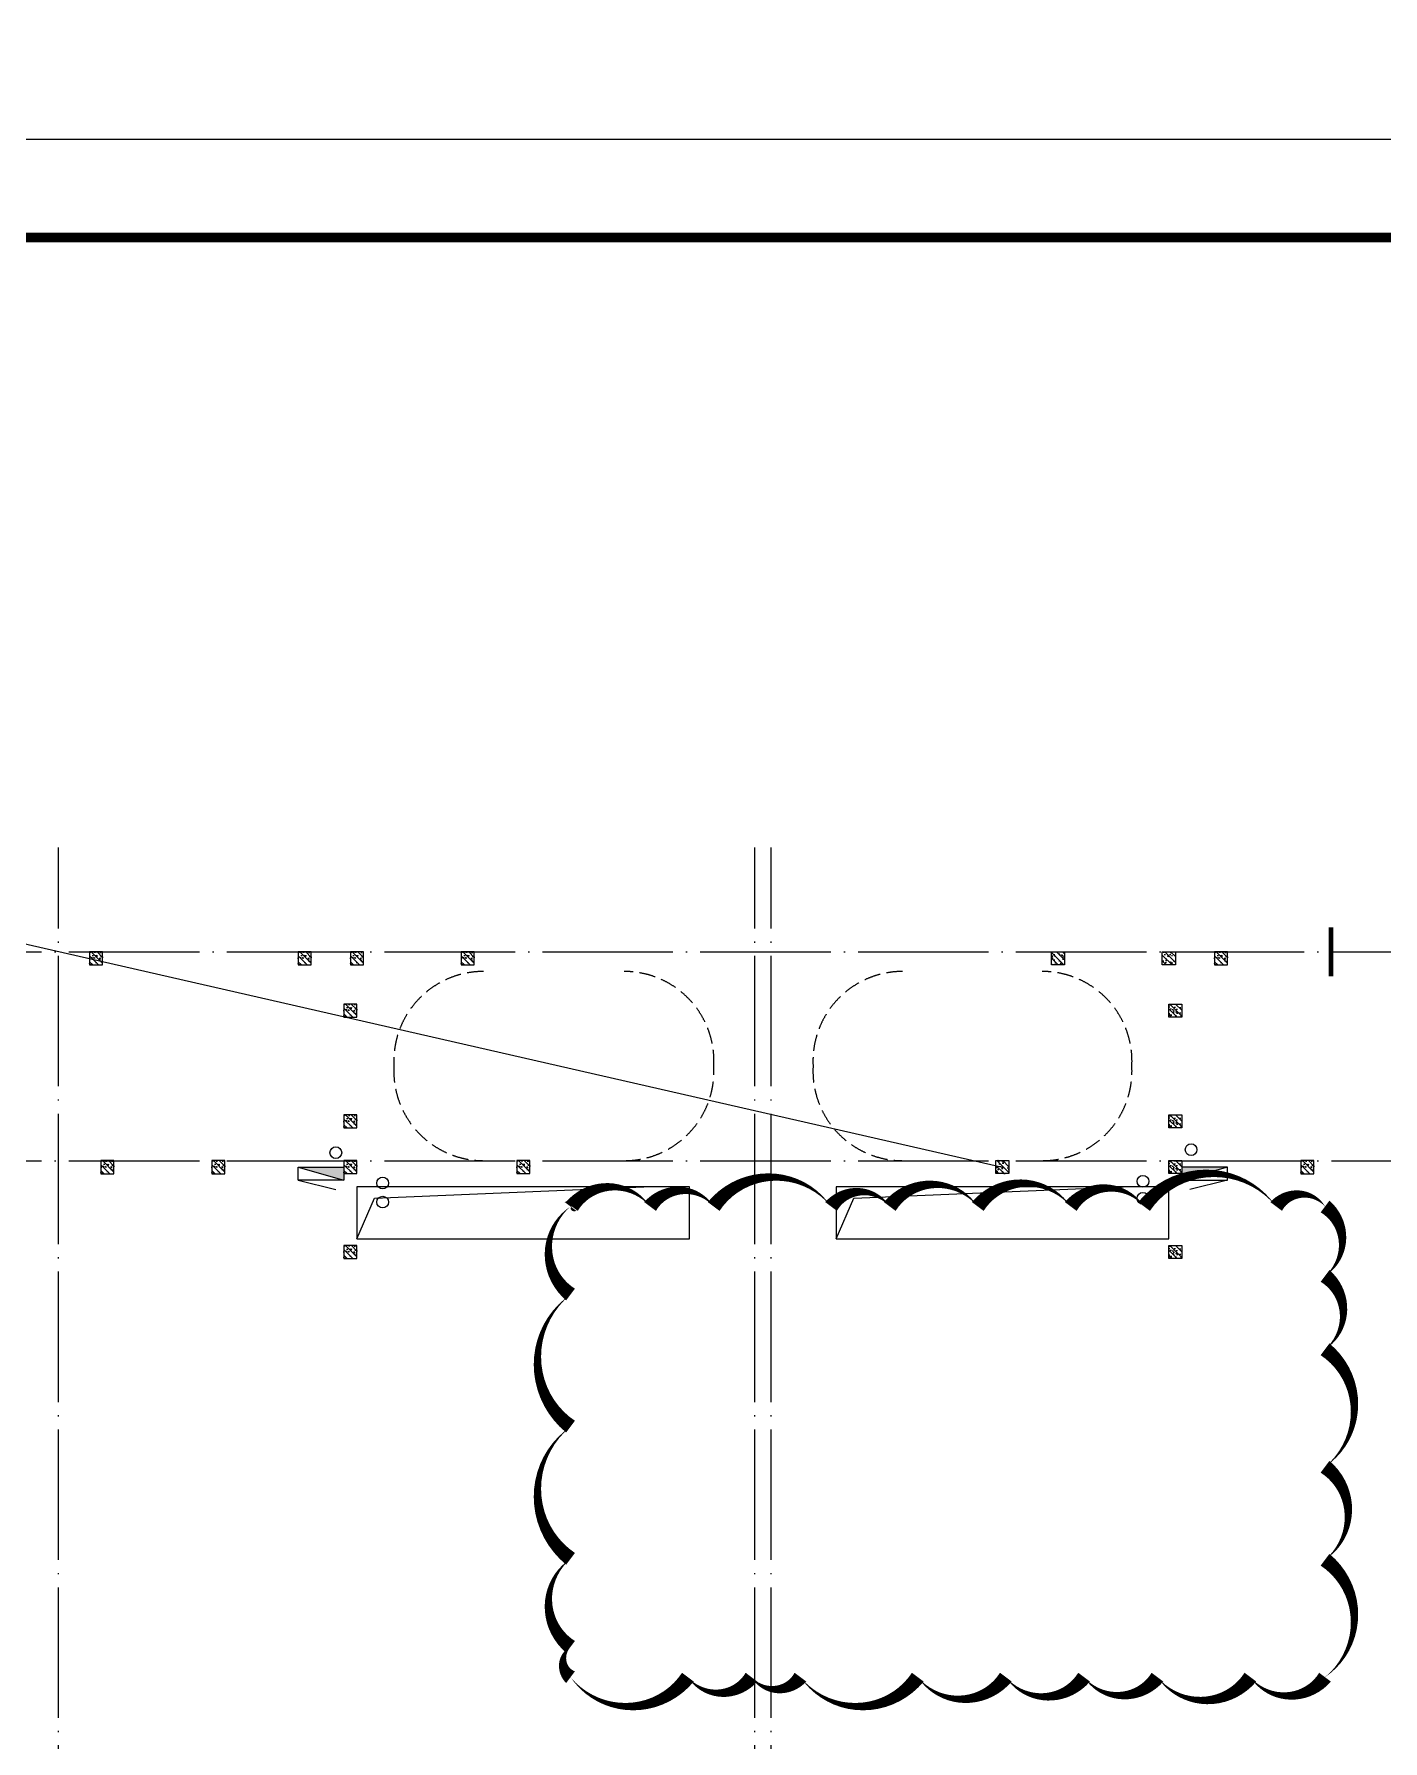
# Model space of a CAD drawing. Extents: x 6843040 to 15500510, y -6507076 to -4940511.
# Drawn here: x 8927249 to 8947931, y -5499395 to -5473236 of the extents above; entities that cross this region are included whole.
import ezdxf

# ---------------------------------------------------------------- set-up
doc = ezdxf.new("R2010")
doc.units = 0
doc.header["$LTSCALE"] = 1000
doc.header["$MEASUREMENT"] = 0
doc.linetypes.add('DASH', pattern=[0.35, 0.25, -0.1])
doc.linetypes.add('DOTE', pattern=[2.42, 2, -0.2, 0.02, -0.2])
for name, color, linetype in [('COLUMN', 10, 'Continuous'), ('DIM_IDEN', 3, 'Continuous'), ('DOTE', 8, 'DOTE'), ('E_LINE_4', 5, 'Continuous'), ('E_LINE_6', 11, 'Continuous'), ('EQUIP_消火栓', 7, 'Continuous'), ('FLOOR', 9, 'Continuous'), ('plan-1', 40, 'Continuous'), ('PUB_HATCH', 8, 'Continuous'), ('PUB_TITLE', 4, 'Continuous'), ('VPIPE-消防', 1, 'Continuous'), ('VPIPE-雨水', 4, 'Continuous')]:
    doc.layers.add(name, color=color, linetype=linetype)
doc.layers.add('DIM_MODI', color=6, linetype='Continuous', plot=False)
pattern_1 = [(134.999998, (-1383999.98, 603845.254), (-44.194175, -44.194172), []), (140, (-1383999.98, 603845.25), (15.68804, 179.315045), [18.75, -206.25]), (85, (-1383999.98, 603845.25), (-188.048035, -34.68783), [15, -165]), (190.4514, (-1383998.67, 603860.2), (-172.35988, 144.62735), [15.93505, -175.28553]), (136.1842, (-1384049.98, 603845.25), (41.37976, 266.81026), [28.125, -309.375]), (186.6356, (-1384046.53, 603867.5), (-243.52946, 233.66568), [23.90257, -262.92825]), (81.1842, (-1384049.98, 603845.25), (-243.52964, 233.6655), [22.5, -247.5]), (111, (-1384037.48, 603870.25), (100.65473, 149.22676), [18.75, -206.25]), (56, (-1384037.48, 603870.25), (-181.28751, 60.82884), [15, -165]), (161.4514, (-1384029.1, 603882.69), (-80.63262, 210.05566), [15.93505, -175.28553]), (127.499998, (-1383999.98, 603845.254), (-83.223463, 3.039967), [0, -163, 0, -167.5, 0, -165.625]), (97.499998, (-1383999.98, 603845.25), (-98.602926, 65.767388), [0, -95.5, 0, -159.25, 0, -63.125]), (57.499998, (-1383999.98, 603789.504), (5.638722, 133.455609), [0, -62.5, 0, -195, 0, -258.75]), (47.499998, (-1383999.98, 603764.5), (-25.02624, 145.796543), [0, -81.25, 0, -129.5, 0, -183.75])]
pattern_2 = [(134.999998, (-1383999.98, 602145.254), (-44.194175, -44.194172), []), (140, (-1383999.98, 602145.25), (15.68804, 179.315045), [18.75, -206.25]), (85, (-1383999.98, 602145.25), (-188.048035, -34.68783), [15, -165]), (190.4514, (-1383998.67, 602160.2), (-172.35988, 144.62735), [15.93505, -175.28553]), (136.1842, (-1384049.98, 602145.25), (41.37976, 266.81026), [28.125, -309.375]), (186.6356, (-1384046.53, 602167.5), (-243.52946, 233.66568), [23.90257, -262.92825]), (81.1842, (-1384049.98, 602145.25), (-243.52964, 233.6655), [22.5, -247.5]), (111, (-1384037.48, 602170.25), (100.65473, 149.22676), [18.75, -206.25]), (56, (-1384037.48, 602170.25), (-181.28751, 60.82884), [15, -165]), (161.4514, (-1384029.1, 602182.69), (-80.63262, 210.05566), [15.93505, -175.28553]), (127.499998, (-1383999.98, 602145.254), (-83.223463, 3.039967), [0, -163, 0, -167.5, 0, -165.625]), (97.499998, (-1383999.98, 602145.25), (-98.602926, 65.767388), [0, -95.5, 0, -159.25, 0, -63.125]), (57.499998, (-1383999.98, 602089.504), (5.638722, 133.455609), [0, -62.5, 0, -195, 0, -258.75]), (47.499998, (-1383999.98, 602064.5), (-25.02624, 145.796543), [0, -81.25, 0, -129.5, 0, -183.75])]
pattern_3 = [(134.999998, (-1383999.98, 601445.254), (-44.194175, -44.194172), []), (140, (-1383999.98, 601445.25), (15.68804, 179.315045), [18.75, -206.25]), (85, (-1383999.98, 601445.25), (-188.048035, -34.68783), [15, -165]), (190.4514, (-1383998.67, 601460.2), (-172.35988, 144.62735), [15.93505, -175.28553]), (136.1842, (-1384049.98, 601445.25), (41.37976, 266.81026), [28.125, -309.375]), (186.6356, (-1384046.53, 601467.5), (-243.52946, 233.66568), [23.90257, -262.92825]), (81.1842, (-1384049.98, 601445.25), (-243.52964, 233.6655), [22.5, -247.5]), (111, (-1384037.48, 601470.25), (100.65473, 149.22676), [18.75, -206.25]), (56, (-1384037.48, 601470.25), (-181.28751, 60.82884), [15, -165]), (161.4514, (-1384029.1, 601482.69), (-80.63262, 210.05566), [15.93505, -175.28553]), (127.499998, (-1383999.98, 601445.254), (-83.223463, 3.039967), [0, -163, 0, -167.5, 0, -165.625]), (97.499998, (-1383999.98, 601445.25), (-98.602926, 65.767388), [0, -95.5, 0, -159.25, 0, -63.125]), (57.499998, (-1383999.98, 601389.504), (5.638722, 133.455609), [0, -62.5, 0, -195, 0, -258.75]), (47.499998, (-1383999.98, 601364.5), (-25.02624, 145.796543), [0, -81.25, 0, -129.5, 0, -183.75])]
pattern_4 = [(134.999998, (-1381348.32, 601445.254), (-44.194175, -44.194172), []), (140, (-1381348.32, 601445.25), (15.68804, 179.315045), [18.75, -206.25]), (85, (-1381348.32, 601445.25), (-188.048035, -34.68783), [15, -165]), (190.4514, (-1381347.01, 601460.2), (-172.35988, 144.62735), [15.93505, -175.28553]), (136.1842, (-1381398.32, 601445.25), (41.37976, 266.81026), [28.125, -309.375]), (186.6356, (-1381394.87, 601467.5), (-243.52946, 233.66568), [23.90257, -262.92825]), (81.1842, (-1381398.32, 601445.25), (-243.52964, 233.6655), [22.5, -247.5]), (111, (-1381385.82, 601470.25), (100.65473, 149.22676), [18.75, -206.25]), (56, (-1381385.82, 601470.25), (-181.28751, 60.82884), [15, -165]), (161.4514, (-1381377.43, 601482.69), (-80.63262, 210.05566), [15.93505, -175.28553]), (127.499998, (-1381348.32, 601445.254), (-83.223463, 3.039967), [0, -163, 0, -167.5, 0, -165.625]), (97.499998, (-1381348.32, 601445.25), (-98.602926, 65.767388), [0, -95.5, 0, -159.25, 0, -63.125]), (57.499998, (-1381348.32, 601389.504), (5.638722, 133.455609), [0, -62.5, 0, -195, 0, -258.75]), (47.499998, (-1381348.32, 601364.5), (-25.02624, 145.796543), [0, -81.25, 0, -129.5, 0, -183.75])]
pattern_5 = [(134.999998, (-1383900.31, 604645.254), (-44.194175, -44.194172), []), (140, (-1383900.31, 604645.25), (15.68804, 179.315045), [18.75, -206.25]), (85, (-1383900.31, 604645.25), (-188.048035, -34.68783), [15, -165]), (190.4514, (-1383899, 604660.2), (-172.35988, 144.62735), [15.93505, -175.28553]), (136.1842, (-1383950.31, 604645.25), (41.37976, 266.81026), [28.125, -309.375]), (186.6356, (-1383946.86, 604667.5), (-243.52946, 233.66568), [23.90257, -262.92825]), (81.1842, (-1383950.3, 604645.25), (-243.52964, 233.6655), [22.5, -247.5]), (111, (-1383937.81, 604670.25), (100.65473, 149.22676), [18.75, -206.25]), (56, (-1383937.81, 604670.25), (-181.28751, 60.82884), [15, -165]), (161.4514, (-1383929.43, 604682.69), (-80.63262, 210.05566), [15.93505, -175.28553]), (127.499998, (-1383900.31, 604645.254), (-83.223463, 3.039967), [0, -163, 0, -167.5, 0, -165.625]), (97.499998, (-1383900.31, 604645.25), (-98.602926, 65.767388), [0, -95.5, 0, -159.25, 0, -63.125]), (57.499998, (-1383900.31, 604589.504), (5.638722, 133.455609), [0, -62.5, 0, -195, 0, -258.75]), (47.499998, (-1383900.31, 604564.5), (-25.02624, 145.796543), [0, -81.25, 0, -129.5, 0, -183.75])]
pattern_6 = [(134.999998, (-1382200.31, 604645.254), (-44.194175, -44.194172), []), (140, (-1382200.31, 604645.25), (15.68804, 179.315045), [18.75, -206.25]), (85, (-1382200.3, 604645.25), (-188.048035, -34.68783), [15, -165]), (190.4514, (-1382199, 604660.2), (-172.35988, 144.62735), [15.93505, -175.28553]), (136.1842, (-1382250.3, 604645.25), (41.37976, 266.81026), [28.125, -309.375]), (186.6356, (-1382246.86, 604667.5), (-243.52946, 233.66568), [23.90257, -262.92825]), (81.1842, (-1382250.3, 604645.25), (-243.52964, 233.6655), [22.5, -247.5]), (111, (-1382237.81, 604670.25), (100.65473, 149.22676), [18.75, -206.25]), (56, (-1382237.8, 604670.25), (-181.28751, 60.82884), [15, -165]), (161.4514, (-1382229.42, 604682.69), (-80.63262, 210.05566), [15.93505, -175.28553]), (127.499998, (-1382200.31, 604645.254), (-83.223463, 3.039967), [0, -163, 0, -167.5, 0, -165.625]), (97.499998, (-1382200.31, 604645.25), (-98.602926, 65.767388), [0, -95.5, 0, -159.25, 0, -63.125]), (57.499998, (-1382200.31, 604589.504), (5.638722, 133.455609), [0, -62.5, 0, -195, 0, -258.75]), (47.499998, (-1382200.31, 604564.5), (-25.02624, 145.796543), [0, -81.25, 0, -129.5, 0, -183.75])]

# ---------------------------------------------------------------- blocks, each defined once
blk = doc.blocks.new('二层墙剖切符号')
at = {"layer": 'DIM_IDEN', "const_width": 75}
blk.add_lwpolyline([(7722709, -5487675), (7722709, -5486925)], dxfattribs=at)
blk = doc.blocks.new('6层构造柱0911')
at = {"layer": 'PUB_HATCH'}
h = blk.add_hatch(dxfattribs=at)
h.set_pattern_fill('钢筋混凝土', color=256, scale=25, angle=90, style=0)
h.set_pattern_definition([(134.999998, (-1387900.3, 604644.775), (-44.194175, -44.194172), []), (140, (-1387900.3, 604644.78), (15.68804, 179.315045), [18.75, -206.25]), (85, (-1387900.3, 604644.78), (-188.048035, -34.68783), [15, -165]), (190.4514, (-1387899, 604659.72), (-172.35988, 144.62735), [15.93505, -175.28553]), (136.1842, (-1387950.3, 604644.78), (41.37976, 266.81026), [28.125, -309.375]), (186.6356, (-1387946.85, 604667), (-243.52946, 233.66568), [23.90257, -262.92825]), (81.1842, (-1387950.3, 604644.78), (-243.52964, 233.6655), [22.5, -247.5]), (111, (-1387937.8, 604669.78), (100.65473, 149.22676), [18.75, -206.25]), (56, (-1387937.8, 604669.78), (-181.28751, 60.82884), [15, -165]), (161.4514, (-1387929.41, 604682.21), (-80.63262, 210.05566), [15.93505, -175.28553]), (127.499998, (-1387900.3, 604644.775), (-83.223463, 3.039967), [0, -163, 0, -167.5, 0, -165.625]), (97.499998, (-1387900.3, 604644.775), (-98.602926, 65.767388), [0, -95.5, 0, -159.25, 0, -63.125]), (57.499998, (-1387900.3, 604589.025), (5.638722, 133.455609), [0, -62.5, 0, -195, 0, -258.75]), (47.499998, (-1387900.3, 604564.03), (-25.02624, 145.796543), [0, -81.25, 0, -129.5, 0, -183.75])])
edge = h.paths.add_edge_path()
edge.add_line((-1081484, 872126), (-1081684, 872126))
edge.add_line((-1081484, 872126), (-1081484, 872326))
edge.add_line((-1081484, 872326), (-1081684, 872326))
edge.add_line((-1081684, 872326), (-1081684, 872126))
h = blk.add_hatch(dxfattribs=at)
h.set_pattern_fill('钢筋混凝土', color=256, scale=25, angle=90, style=0)
h.set_pattern_definition([(134.999998, (-1384700.3, 604644.775), (-44.194175, -44.194172), []), (140, (-1384700.3, 604644.78), (15.68804, 179.315045), [18.75, -206.25]), (85, (-1384700.3, 604644.78), (-188.048035, -34.68783), [15, -165]), (190.4514, (-1384699, 604659.72), (-172.35988, 144.62735), [15.93505, -175.28553]), (136.1842, (-1384750.3, 604644.78), (41.37976, 266.81026), [28.125, -309.375]), (186.6356, (-1384746.85, 604667), (-243.52946, 233.66568), [23.90257, -262.92825]), (81.1842, (-1384750.3, 604644.78), (-243.52964, 233.6655), [22.5, -247.5]), (111, (-1384737.8, 604669.78), (100.65473, 149.22676), [18.75, -206.25]), (56, (-1384737.8, 604669.78), (-181.28751, 60.82884), [15, -165]), (161.4514, (-1384729.41, 604682.21), (-80.63262, 210.05566), [15.93505, -175.28553]), (127.499998, (-1384700.3, 604644.775), (-83.223463, 3.039967), [0, -163, 0, -167.5, 0, -165.625]), (97.499998, (-1384700.3, 604644.775), (-98.602926, 65.767388), [0, -95.5, 0, -159.25, 0, -63.125]), (57.499998, (-1384700.3, 604589.025), (5.638722, 133.455609), [0, -62.5, 0, -195, 0, -258.75]), (47.499998, (-1384700.3, 604564.03), (-25.02624, 145.796543), [0, -81.25, 0, -129.5, 0, -183.75])])
edge = h.paths.add_edge_path()
edge.add_line((-1078284, 872126), (-1078484, 872126))
edge.add_line((-1078284, 872126), (-1078284, 872326))
edge.add_line((-1078284, 872326), (-1078484, 872326))
edge.add_line((-1078484, 872326), (-1078484, 872126))
h = blk.add_hatch(dxfattribs=at)
h.set_pattern_fill('钢筋混凝土', color=256, scale=25, angle=90, style=0)
h.set_pattern_definition(pattern_5)
edge = h.paths.add_edge_path()
edge.add_line((-1077484, 872127), (-1077684, 872127))
edge.add_line((-1077484, 872127), (-1077484, 872327))
edge.add_line((-1077484, 872327), (-1077684, 872327))
edge.add_line((-1077684, 872327), (-1077684, 872127))
h = blk.add_hatch(dxfattribs=at)
h.set_pattern_fill('钢筋混凝土', color=256, scale=25, angle=90, style=0)
h.set_pattern_definition(pattern_6)
edge = h.paths.add_edge_path()
edge.add_line((-1075784, 872127), (-1075984, 872127))
edge.add_line((-1075784, 872127), (-1075784, 872327))
edge.add_line((-1075784, 872327), (-1075984, 872327))
edge.add_line((-1075984, 872327), (-1075984, 872127))
h = blk.add_hatch(dxfattribs=at)
h.set_pattern_fill('钢筋混凝土', color=256, scale=25, angle=90, style=0)
h.set_pattern_definition(pattern_6)
edge = h.paths.add_edge_path()
edge.add_line((-1066934, 872127), (-1066734, 872127))
edge.add_line((-1066934, 872127), (-1066934, 872327))
edge.add_line((-1066934, 872327), (-1066734, 872327))
edge.add_line((-1066734, 872327), (-1066734, 872127))
h = blk.add_hatch(dxfattribs=at)
h.set_pattern_fill('钢筋混凝土', color=256, scale=25, angle=90, style=0)
h.set_pattern_definition(pattern_5)
edge = h.paths.add_edge_path()
edge.add_line((-1065234, 872127), (-1065034, 872127))
edge.add_line((-1065234, 872127), (-1065234, 872327))
edge.add_line((-1065234, 872327), (-1065034, 872327))
edge.add_line((-1065034, 872327), (-1065034, 872127))
h = blk.add_hatch(dxfattribs=at)
h.set_pattern_fill('钢筋混凝土', color=256, scale=25, angle=90, style=0)
h.set_pattern_definition([(134.999998, (-1370650.3, 604644.775), (-44.194175, -44.194172), []), (140, (-1370650.3, 604644.78), (15.68804, 179.315045), [18.75, -206.25]), (85, (-1370650.3, 604644.78), (-188.048035, -34.68783), [15, -165]), (190.4514, (-1370649, 604659.72), (-172.35988, 144.62735), [15.93505, -175.28553]), (136.1842, (-1370700.3, 604644.78), (41.37976, 266.81026), [28.125, -309.375]), (186.6356, (-1370696.85, 604667), (-243.52946, 233.66568), [23.90257, -262.92825]), (81.1842, (-1370700.3, 604644.78), (-243.52964, 233.6655), [22.5, -247.5]), (111, (-1370687.8, 604669.78), (100.65473, 149.22676), [18.75, -206.25]), (56, (-1370687.8, 604669.78), (-181.28751, 60.82884), [15, -165]), (161.4514, (-1370679.42, 604682.21), (-80.63262, 210.05566), [15.93505, -175.28553]), (127.499998, (-1370650.3, 604644.775), (-83.223463, 3.039967), [0, -163, 0, -167.5, 0, -165.625]), (97.499998, (-1370650.3, 604644.775), (-98.602926, 65.767388), [0, -95.5, 0, -159.25, 0, -63.125]), (57.499998, (-1370650.3, 604589.025), (5.638722, 133.455609), [0, -62.5, 0, -195, 0, -258.75]), (47.499998, (-1370650.3, 604564.03), (-25.02624, 145.796543), [0, -81.25, 0, -129.5, 0, -183.75])])
edge = h.paths.add_edge_path()
edge.add_line((-1064234, 872126), (-1064434, 872126))
edge.add_line((-1064234, 872126), (-1064234, 872326))
edge.add_line((-1064234, 872326), (-1064434, 872326))
edge.add_line((-1064434, 872326), (-1064434, 872126))
h = blk.add_hatch(dxfattribs=at)
h.set_pattern_fill('钢筋混凝土', color=256, scale=25, angle=90, style=0)
h.set_pattern_definition(pattern_1)
edge = h.paths.add_edge_path()
edge.add_line((-1077584, 871327), (-1077784, 871327))
edge.add_line((-1077584, 871327), (-1077584, 871527))
edge.add_line((-1077584, 871527), (-1077784, 871527))
edge.add_line((-1077784, 871527), (-1077784, 871327))
h = blk.add_hatch(dxfattribs=at)
h.set_pattern_fill('钢筋混凝土', color=256, scale=25, angle=90, style=0)
h.set_pattern_definition(pattern_1)
edge = h.paths.add_edge_path()
edge.add_line((-1065134, 871327), (-1064934, 871327))
edge.add_line((-1065134, 871327), (-1065134, 871527))
edge.add_line((-1065134, 871527), (-1064934, 871527))
edge.add_line((-1064934, 871527), (-1064934, 871327))
h = blk.add_hatch(dxfattribs=at)
h.set_pattern_fill('钢筋混凝土', color=256, scale=25, angle=90, style=0)
h.set_pattern_definition(pattern_2)
edge = h.paths.add_edge_path()
edge.add_line((-1077584, 869627), (-1077784, 869627))
edge.add_line((-1077584, 869627), (-1077584, 869827))
edge.add_line((-1077584, 869827), (-1077784, 869827))
edge.add_line((-1077784, 869827), (-1077784, 869627))
h = blk.add_hatch(dxfattribs=at)
h.set_pattern_fill('钢筋混凝土', color=256, scale=25, angle=90, style=0)
h.set_pattern_definition(pattern_2)
edge = h.paths.add_edge_path()
edge.add_line((-1065134, 869627), (-1064934, 869627))
edge.add_line((-1065134, 869627), (-1065134, 869827))
edge.add_line((-1065134, 869827), (-1064934, 869827))
edge.add_line((-1064934, 869827), (-1064934, 869627))
h = blk.add_hatch(dxfattribs=at)
h.set_pattern_fill('钢筋混凝土', color=256, scale=25, angle=90, style=0)
h.set_pattern_definition([(134.999998, (-1387725.294, 601444.783), (-44.194175, -44.194172), []), (140, (-1387725.3, 601444.78), (15.68804, 179.315045), [18.75, -206.25]), (85, (-1387725.3, 601444.78), (-188.048035, -34.68783), [15, -165]), (190.4514, (-1387723.99, 601459.73), (-172.35988, 144.62735), [15.93505, -175.28553]), (136.1842, (-1387775.3, 601444.78), (41.37976, 266.81026), [28.125, -309.375]), (186.6356, (-1387771.85, 601467.02), (-243.52946, 233.66568), [23.90257, -262.92825]), (81.1842, (-1387775.3, 601444.78), (-243.52964, 233.6655), [22.5, -247.5]), (111, (-1387762.8, 601469.78), (100.65473, 149.22676), [18.75, -206.25]), (56, (-1387762.8, 601469.78), (-181.28751, 60.82884), [15, -165]), (161.4514, (-1387754.4, 601482.22), (-80.63262, 210.05566), [15.93505, -175.28553]), (127.499998, (-1387725.294, 601444.78), (-83.223463, 3.039967), [0, -163, 0, -167.5, 0, -165.625]), (97.499998, (-1387725.29, 601444.78), (-98.602926, 65.767388), [0, -95.5, 0, -159.25, 0, -63.125]), (57.499998, (-1387725.294, 601389.03), (5.638722, 133.455609), [0, -62.5, 0, -195, 0, -258.75]), (47.499998, (-1387725.29, 601364.03), (-25.02624, 145.796543), [0, -81.25, 0, -129.5, 0, -183.75])])
edge = h.paths.add_edge_path()
edge.add_line((-1081309, 868926), (-1081509, 868926))
edge.add_line((-1081309, 868926), (-1081309, 869126))
edge.add_line((-1081309, 869126), (-1081509, 869126))
edge.add_line((-1081509, 869126), (-1081509, 868926))
h = blk.add_hatch(dxfattribs=at)
h.set_pattern_fill('钢筋混凝土', color=256, scale=25, angle=90, style=0)
h.set_pattern_definition([(134.999998, (-1386025.3, 601444.783), (-44.194175, -44.194172), []), (140, (-1386025.3, 601444.78), (15.68804, 179.315045), [18.75, -206.25]), (85, (-1386025.3, 601444.78), (-188.048035, -34.68783), [15, -165]), (190.4514, (-1386023.99, 601459.73), (-172.35988, 144.62735), [15.93505, -175.28553]), (136.1842, (-1386075.3, 601444.78), (41.37976, 266.81026), [28.125, -309.375]), (186.6356, (-1386071.85, 601467.02), (-243.52946, 233.66568), [23.90257, -262.92825]), (81.1842, (-1386075.3, 601444.78), (-243.52964, 233.6655), [22.5, -247.5]), (111, (-1386062.8, 601469.78), (100.65473, 149.22676), [18.75, -206.25]), (56, (-1386062.8, 601469.78), (-181.28751, 60.82884), [15, -165]), (161.4514, (-1386054.41, 601482.22), (-80.63262, 210.05566), [15.93505, -175.28553]), (127.499998, (-1386025.3, 601444.78), (-83.223463, 3.039967), [0, -163, 0, -167.5, 0, -165.625]), (97.499998, (-1386025.3, 601444.78), (-98.602926, 65.767388), [0, -95.5, 0, -159.25, 0, -63.125]), (57.499998, (-1386025.3, 601389.03), (5.638722, 133.455609), [0, -62.5, 0, -195, 0, -258.75]), (47.499998, (-1386025.3, 601364.03), (-25.02624, 145.796543), [0, -81.25, 0, -129.5, 0, -183.75])])
edge = h.paths.add_edge_path()
edge.add_line((-1079609, 868926), (-1079809, 868926))
edge.add_line((-1079609, 868926), (-1079609, 869126))
edge.add_line((-1079609, 869126), (-1079809, 869126))
edge.add_line((-1079809, 869126), (-1079809, 868926))
h = blk.add_hatch(dxfattribs=at)
h.set_pattern_fill('钢筋混凝土', color=256, scale=25, angle=90, style=0)
h.set_pattern_definition(pattern_3)
edge = h.paths.add_edge_path()
edge.add_line((-1077584, 868927), (-1077784, 868927))
edge.add_line((-1077584, 868927), (-1077584, 869127))
edge.add_line((-1077584, 869127), (-1077784, 869127))
edge.add_line((-1077784, 869127), (-1077784, 868927))
h = blk.add_hatch(dxfattribs=at)
h.set_pattern_fill('钢筋混凝土', color=256, scale=25, angle=90, style=0)
h.set_pattern_definition(pattern_4)
edge = h.paths.add_edge_path()
edge.add_line((-1074932, 868927), (-1075132, 868927))
edge.add_line((-1074932, 868927), (-1074932, 869127))
edge.add_line((-1074932, 869127), (-1075132, 869127))
edge.add_line((-1075132, 869127), (-1075132, 868927))
h = blk.add_hatch(dxfattribs=at)
h.set_pattern_fill('钢筋混凝土', color=256, scale=25, angle=90, style=0)
h.set_pattern_definition(pattern_4)
edge = h.paths.add_edge_path()
edge.add_line((-1067786, 868927), (-1067586, 868927))
edge.add_line((-1067786, 868927), (-1067786, 869127))
edge.add_line((-1067786, 869127), (-1067586, 869127))
edge.add_line((-1067586, 869127), (-1067586, 868927))
h = blk.add_hatch(dxfattribs=at)
h.set_pattern_fill('钢筋混凝土', color=256, scale=25, angle=90, style=0)
h.set_pattern_definition(pattern_3)
edge = h.paths.add_edge_path()
edge.add_line((-1065134, 868927), (-1064934, 868927))
edge.add_line((-1065134, 868927), (-1065134, 869127))
edge.add_line((-1065134, 869127), (-1064934, 869127))
edge.add_line((-1064934, 869127), (-1064934, 868927))
h = blk.add_hatch(dxfattribs=at)
h.set_pattern_fill('钢筋混凝土', color=256, scale=25, angle=90, style=0)
h.set_pattern_definition([(134.999998, (-1369325.3, 601444.775), (-44.194175, -44.194172), []), (140, (-1369325.3, 601444.78), (15.68804, 179.315045), [18.75, -206.25]), (85, (-1369325.3, 601444.78), (-188.048035, -34.68783), [15, -165]), (190.4514, (-1369324, 601459.72), (-172.35988, 144.62735), [15.93505, -175.28553]), (136.1842, (-1369375.3, 601444.78), (41.37976, 266.81026), [28.125, -309.375]), (186.6356, (-1369371.85, 601467), (-243.52946, 233.66568), [23.90257, -262.92825]), (81.1842, (-1369375.3, 601444.78), (-243.52964, 233.6655), [22.5, -247.5]), (111, (-1369362.8, 601469.78), (100.65473, 149.22676), [18.75, -206.25]), (56, (-1369362.8, 601469.78), (-181.28751, 60.82884), [15, -165]), (161.4514, (-1369354.42, 601482.21), (-80.63262, 210.05566), [15.93505, -175.28553]), (127.499998, (-1369325.3, 601444.775), (-83.223463, 3.039967), [0, -163, 0, -167.5, 0, -165.625]), (97.499998, (-1369325.3, 601444.775), (-98.602926, 65.767388), [0, -95.5, 0, -159.25, 0, -63.125]), (57.499998, (-1369325.3, 601389.025), (5.638722, 133.455609), [0, -62.5, 0, -195, 0, -258.75]), (47.499998, (-1369325.3, 601364.03), (-25.02624, 145.796543), [0, -81.25, 0, -129.5, 0, -183.75])])
edge = h.paths.add_edge_path()
edge.add_line((-1062909, 868926), (-1063109, 868926))
edge.add_line((-1062909, 868926), (-1062909, 869126))
edge.add_line((-1062909, 869126), (-1063109, 869126))
edge.add_line((-1063109, 869126), (-1063109, 868926))
h = blk.add_hatch(dxfattribs=at)
h.set_pattern_fill('钢筋混凝土', color=256, scale=25, angle=90, style=0)
h.set_pattern_definition([(134.999998, (-1383999.975, 600144.783), (-44.194175, -44.194172), []), (140, (-1383999.97, 600144.78), (15.68804, 179.315045), [18.75, -206.25]), (85, (-1383999.97, 600144.78), (-188.048035, -34.68783), [15, -165]), (190.4514, (-1383998.67, 600159.73), (-172.35988, 144.62735), [15.93505, -175.28553]), (136.1842, (-1384049.97, 600144.78), (41.37976, 266.81026), [28.125, -309.375]), (186.6356, (-1384046.53, 600167.02), (-243.52946, 233.66568), [23.90257, -262.92825]), (81.1842, (-1384049.97, 600144.78), (-243.52964, 233.6655), [22.5, -247.5]), (111, (-1384037.47, 600169.78), (100.65473, 149.22676), [18.75, -206.25]), (56, (-1384037.47, 600169.78), (-181.28751, 60.82884), [15, -165]), (161.4514, (-1384029.09, 600182.22), (-80.63262, 210.05566), [15.93505, -175.28553]), (127.499998, (-1383999.975, 600144.783), (-83.223463, 3.039967), [0, -163, 0, -167.5, 0, -165.625]), (97.499998, (-1383999.975, 600144.78), (-98.602926, 65.767388), [0, -95.5, 0, -159.25, 0, -63.125]), (57.499998, (-1383999.975, 600089.03), (5.638722, 133.455609), [0, -62.5, 0, -195, 0, -258.75]), (47.499998, (-1383999.97, 600064.03), (-25.02624, 145.796543), [0, -81.25, 0, -129.5, 0, -183.75])])
edge = h.paths.add_edge_path()
edge.add_line((-1077584, 867626), (-1077784, 867626))
edge.add_line((-1077584, 867626), (-1077584, 867826))
edge.add_line((-1077584, 867826), (-1077784, 867826))
edge.add_line((-1077784, 867826), (-1077784, 867626))
h = blk.add_hatch(dxfattribs=at)
h.set_pattern_fill('钢筋混凝土', color=256, scale=25, angle=90, style=0)
h.set_pattern_definition([(134.999998, (-1384000, 600144.783), (-44.194175, -44.194172), []), (140, (-1384000, 600144.78), (15.68804, 179.315045), [18.75, -206.25]), (85, (-1384000, 600144.78), (-188.048035, -34.68783), [15, -165]), (190.4514, (-1383998.7, 600159.73), (-172.35988, 144.62735), [15.93505, -175.28553]), (136.1842, (-1384050, 600144.78), (41.37976, 266.81026), [28.125, -309.375]), (186.6356, (-1384046.55, 600167.02), (-243.52946, 233.66568), [23.90257, -262.92825]), (81.1842, (-1384050, 600144.78), (-243.52964, 233.6655), [22.5, -247.5]), (111, (-1384037.5, 600169.78), (100.65473, 149.22676), [18.75, -206.25]), (56, (-1384037.5, 600169.78), (-181.28751, 60.82884), [15, -165]), (161.4514, (-1384029.11, 600182.22), (-80.63262, 210.05566), [15.93505, -175.28553]), (127.499998, (-1384000, 600144.783), (-83.223463, 3.039967), [0, -163, 0, -167.5, 0, -165.625]), (97.499998, (-1384000, 600144.78), (-98.602926, 65.767388), [0, -95.5, 0, -159.25, 0, -63.125]), (57.499998, (-1384000, 600089.03), (5.638722, 133.455609), [0, -62.5, 0, -195, 0, -258.75]), (47.499998, (-1384000, 600064.03), (-25.02624, 145.796543), [0, -81.25, 0, -129.5, 0, -183.75])])
edge = h.paths.add_edge_path()
edge.add_line((-1065134, 867626), (-1064934, 867626))
edge.add_line((-1065134, 867626), (-1065134, 867826))
edge.add_line((-1065134, 867826), (-1064934, 867826))
edge.add_line((-1064934, 867826), (-1064934, 867626))
at = {"layer": 'COLUMN'}
for points in [[(-1081684, 872126), (-1081484, 872126), (-1081484, 872326), (-1081684, 872326)], [(-1078484, 872126), (-1078284, 872126), (-1078284, 872326), (-1078484, 872326)], [(-1077684, 872127), (-1077484, 872127), (-1077484, 872327), (-1077684, 872327)], [(-1075984, 872127), (-1075784, 872127), (-1075784, 872327), (-1075984, 872327)], [(-1066734, 872127), (-1066934, 872127), (-1066934, 872327), (-1066734, 872327)], [(-1065034, 872127), (-1065234, 872127), (-1065234, 872327), (-1065034, 872327)], [(-1064434, 872126), (-1064234, 872126), (-1064234, 872326), (-1064434, 872326)], [(-1077784, 871327), (-1077584, 871327), (-1077584, 871527), (-1077784, 871527)], [(-1064934, 871327), (-1065134, 871327), (-1065134, 871527), (-1064934, 871527)], [(-1077784, 869627), (-1077584, 869627), (-1077584, 869827), (-1077784, 869827)], [(-1064934, 869627), (-1065134, 869627), (-1065134, 869827), (-1064934, 869827)], [(-1081509, 868926), (-1081309, 868926), (-1081309, 869126), (-1081509, 869126)], [(-1079809, 868926), (-1079609, 868926), (-1079609, 869126), (-1079809, 869126)], [(-1077784, 868927), (-1077584, 868927), (-1077584, 869127), (-1077784, 869127)], [(-1075132, 868927), (-1074932, 868927), (-1074932, 869127), (-1075132, 869127)], [(-1067586, 868927), (-1067786, 868927), (-1067786, 869127), (-1067586, 869127)], [(-1064934, 868927), (-1065134, 868927), (-1065134, 869127), (-1064934, 869127)], [(-1063109, 868926), (-1062909, 868926), (-1062909, 869126), (-1063109, 869126)], [(-1077784, 867626), (-1077584, 867626), (-1077584, 867826), (-1077784, 867826)], [(-1064934, 867626), (-1065134, 867626), (-1065134, 867826), (-1064934, 867826)]]:
    blk.add_lwpolyline(points, close=True, dxfattribs=at)
blk = doc.blocks.new('$TWTSYS$00000508')
for p, q in [((-0.5, 0.5), (0.324, 1.224)), ((-0.5, 0.5), (-0.5, -0.5)), ((-0.5, -0.5), (0.5, 0.5)), ((0.5, 0.5), (-0.5, 0.5)), ((0.5, -0.5), (0.5, 0.5)), ((-0.5, -0.5), (0.5, -0.5))]:
    blk.add_line(p, q)
blk.add_solid([(0.5, -0.5), (0.5, 0.5), (-0.5, -0.5)])
blk = doc.blocks.new('六层排水消防0922')
at = {"layer": 'VPIPE-消防'}
for centre in [(8931876, -5490380), (8944990, -5490334)]:
    blk.add_circle(centre, 90, dxfattribs=at)
at = {"layer": 'VPIPE-雨水'}
for centre in [(8944252, -5490818), (8932594, -5490845), (8944252, -5491079), (8932594, -5491137)]:
    blk.add_circle(centre, 90, dxfattribs=at)
at = {"layer": 'EQUIP_消火栓', "yscale": 200, "zscale": 700, "rotation": 179.9999949910436}
for p, xscale in [((8931649, -5490701), -700), ((8945199, -5490701), 700)]:
    blk.add_blockref('$TWTSYS$00000508', p, dxfattribs=dict(at, xscale=xscale))

msp = doc.modelspace()

# ---------------------------------------------------------------- linework, layer by layer
at = {"layer": 'DIM_MODI'}
msp.add_lwpolyline([(8942178.7, -5526373.4), (7717926.7, -5211216.4), (8942097.1, -5490601.1)], dxfattribs=at)
msp.add_lwpolyline([(8935474.6, -5491204, 0, 225, 0.5), (8935474.6, -5492554, 0, 225, 0.5), (8935474.6, -5494579, 0, 225, 0.5), (8935474.6, -5496604, 0, 225, 0.5), (8935474.6, -5497954, 0, 225, 0.5), (8935474.6, -5498418.3, 0, 225, 0.5), (8937274.6, -5498418.3, 0, 225, 0.5), (8938249.6, -5498418.3, 0, 225, 0.5), (8938999.6, -5498418.3, 0, 225, 0.5), (8940799.6, -5498418.3, 0, 225, 0.5), (8942149.6, -5498418.3, 0, 225, 0.5), (8943349.6, -5498418.3, 0, 225, 0.5), (8944474.6, -5498418.3, 0, 225, 0.5), (8945899.6, -5498418.3, 0, 225, 0.5), (8947044.4, -5498418.3, 0, 225, 0.5), (8947044.4, -5496618.3, 0, 225, 0.5), (8947044.4, -5495193.3, 0, 225, 0.5), (8947044.4, -5493393.3, 0, 225, 0.5), (8947044.4, -5492268.3, 0, 225, 0.5), (8947044.4, -5491204, 0, 225, 0.5), (8946294.4, -5491204, 0, 225, 0.5), (8944269.4, -5491204, 0, 225, 0.5), (8943144.4, -5491204, 0, 225, 0.5), (8941719.4, -5491204, 0, 225, 0.5), (8940369.4, -5491204, 0, 225, 0.5), (8939469.4, -5491204, 0, 225, 0.5), (8937669.4, -5491204, 0, 225, 0.5), (8936694.4, -5491204, 0, 225, 0.5), (8935494.4, -5491204, 0, 225, 0.5)], format="xyseb", close=True, dxfattribs=at)
at = {"layer": 'DOTE'}
for p, q in [((8927624.1, -5554702), (8927624.1, -5485702.5)), ((8938299.1, -5554702), (8938299.1, -5485702.5)), ((8938549.1, -5554702), (8938549.1, -5485702.5)), ((8872124.1, -5487302), (9004224.1, -5487302)), ((8872124.1, -5490502), (9004224.1, -5490502))]:
    msp.add_line(p, q, dxfattribs=at)
at = {"layer": 'E_LINE_6'}
for points in [[(8932199.4, -5491702), (8937299.1, -5491702), (8937299.1, -5490902), (8932199.4, -5490902), (8932199.4, -5491702), (8932469.6, -5491076.7), (8936599.4, -5490902)], [(8939549.1, -5491702), (8944649.1, -5491702), (8944649.1, -5490902), (8939549.1, -5490902), (8939549.1, -5491702), (8939819.3, -5491076.7), (8943949.1, -5490902)]]:
    msp.add_lwpolyline(points, dxfattribs=at)
at = {"layer": 'FLOOR', "linetype": 'DASH'}
for points in [[(8934139.1, -5487602, 0.4302893), (8932766.2, -5489052, 0.4302893), (8934139.1, -5490502)], [(8936299.1, -5487602.2, -0.4302893), (8937672.1, -5489052.2, -0.4302893), (8936299.1, -5490502.2)], [(8940566.8, -5487602, 0.4302893), (8939193.9, -5489052, 0.4302893), (8940566.8, -5490502)], [(8942709.1, -5487602, -0.4302893), (8944082.1, -5489052, -0.4302893), (8942709.1, -5490502)]]:
    msp.add_lwpolyline(points, format="xyb", dxfattribs=at)
at = {"layer": 'PUB_TITLE'}
msp.add_lwpolyline([(8850254.4, -5601001.4), (9028604.4, -5601001.4), (9028604.4, -5474851.4), (8850254.4, -5474851.4)], close=True, dxfattribs=at)
at = {"layer": 'PUB_TITLE', "const_width": 150}
msp.add_lwpolyline([(8854004.4, -5599501.4), (9027104.4, -5599501.4), (9027104.4, -5476351.4), (8854004.4, -5476351.4)], close=True, dxfattribs=at)

# ---------------------------------------------------------------- block references
at = {"layer": 'E_LINE_4'}
msp.add_blockref('6层构造柱0911', (10009783.1, -6359627.9), dxfattribs=at)
at = {"layer": 'plan-1'}
for name, p in [('二层墙剖切符号', (1224426.7, 0)), ('六层排水消防0922', (0, 0))]:
    msp.add_blockref(name, p, dxfattribs=at)

doc.saveas('drawing.dxf')
